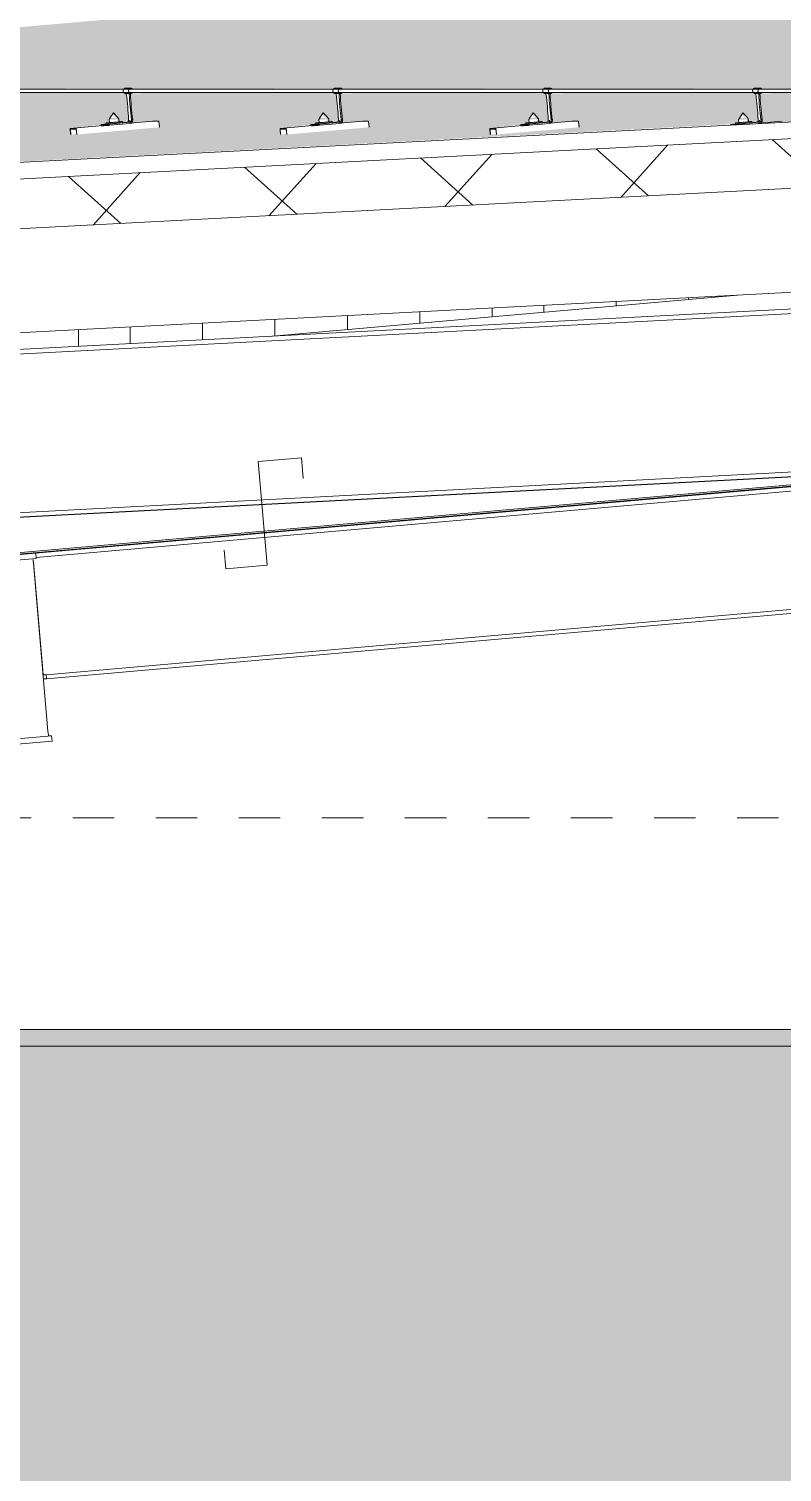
# Model space of a CAD drawing. Header units: metres. Extents: x 4238 to 4687, y -1 to 29.
# Drawn here: x 4470.366 to 4472.18, y 13.665 to 17.14 of the extents above; entities that cross this region are included whole.
import ezdxf

# ---------------------------------------------------------------- set-up
doc = ezdxf.new("R2010")
doc.units = ezdxf.units.M
doc.linetypes.add('AEC_Center', pattern=[0.024, 0.012, -0.004, 0.004, -0.004])
for name, color, linetype, lineweight in [('A-DETL', 90, 'Continuous', 13), ('A-FLOR-LEVL', 51, 'Continuous', 5), ('A-GENM', 13, 'Continuous', 5), ('A-ROOF', 132, 'Continuous', 5), ('A-ROOF-PATT', 132, 'Continuous', 15), ('A-WALL', 113, 'Continuous', 5), ('A-WALL-PATT', 111, 'Continuous', 5), ('Q-SPCQ', 91, 'Continuous', 5), ('S-BEAM', 12, 'Continuous', 5)]:
    doc.layers.add(name, color=color, linetype=linetype, lineweight=lineweight)

# ---------------------------------------------------------------- blocks, each defined once
blk = doc.blocks.new('Mechanical - Condensers - Mechanical - Condensers-1249279-SECTION - GRIDS B1-B2')
at = {"layer": 'A-GENM'}
h = blk.add_hatch(color=256, dxfattribs=at)
h.paths.add_polyline_path([(4441.4489, 14.6903), (4456.7342, 14.6903), (4456.7342, 14.7303), (4441.4489, 14.7302), (4441.4489, 14.7004)])
h.paths.add_polyline_path([(4456.9492, 14.6903), (4457.607, 14.6903), (4457.607, 14.7303), (4456.9492, 14.7295), (4456.9492, 14.6976)])
h.paths.add_polyline_path([(4458.0395, 14.6903), (4458.4797, 14.6903), (4458.4797, 14.7303), (4457.8219, 14.7295), (4457.8219, 14.6903)])
h.paths.add_polyline_path([(4473.8784, 14.6903), (4473.9357, 14.6903), (4473.9318, 14.7243), (4473.9288, 14.7303), (4461.313, 14.7282), (4461.313, 14.6903), (4473.6309, 14.6903)])
h.paths.add_polyline_path([(4458.6947, 14.6903), (4459.3525, 14.6903), (4459.3525, 14.7303), (4458.6947, 14.728), (4458.6947, 14.6973)])
h.paths.add_polyline_path([(4459.5675, 14.6903), (4460.2253, 14.6903), (4460.2253, 14.7303), (4459.5675, 14.7281), (4459.5675, 14.6972)])
h.paths.add_polyline_path([(4461.0093, 14.6903), (4461.098, 14.6903), (4461.098, 14.7303), (4460.4402, 14.7281), (4460.4402, 14.6903), (4460.7618, 14.6903)])
h = blk.add_hatch(color=256, dxfattribs=at)
h.paths.add_polyline_path([(4476.7244, 14.5903), (4477.3737, 14.5903), (4477.3763, 14.6903), (4461.3055, 14.689), (4461.3055, 14.5903), (4476.6007, 14.5903)])
h.paths.add_polyline_path([(4460.5144, 14.5903), (4461.1055, 14.5903), (4461.1055, 14.6903), (4436.7572, 14.6903), (4436.7573, 14.5903), (4460.2669, 14.5903)])
h.paths.add_polyline_path([(4436.1725, 14.5903), (4436.2233, 14.5904), (4436.2233, 14.6903), (4436.1072, 14.6903), (4436.1072, 14.6563), (4436.1467, 14.6162)])
h = blk.add_hatch(color=256, dxfattribs=at)
h.paths.add_polyline_path([(4415.0374, 8.3298), (4436.2222, 9.4404), (4436.2233, 14.5903), (4436.1725, 14.5903), (4436.1725, 11.3453), (4436.1827, 11.3453), (4436.1827, 11.3326), (4436.1725, 11.3326), (4436.1725, 10.904), (4436.1827, 10.904), (4436.1827, 10.8913), (4436.1725, 10.8913), (4436.1725, 10.4392), (4414.9851, 9.3284), (4415.0051, 8.9479)])
h.paths.add_polyline_path([(4436.756, 9.4684), (4437.1721, 9.4902), (4437.1721, 13.5903), (4461.1055, 13.5903), (4461.1055, 14.5903), (4436.7572, 14.5903), (4436.756, 9.584)])
h.paths.add_polyline_path([(4475.487, 13.5903), (4477.3737, 13.5903), (4477.3737, 14.5903), (4461.3055, 14.5903), (4461.3055, 13.5903), (4475.3633, 13.5903)])
for p, q in [((4456.7342, 14.7303), (4441.4489, 14.7303)), ((4461.1057, 14.6903), (4436.7572, 14.6903))]:
    blk.add_line(p, q, dxfattribs=at)
blk = doc.blocks.new('Structural Framing 53 - Structural Framing 1-1640210-SECTION - GRIDS B1-B2')
at = {"layer": 'S-BEAM'}
for p, q in [((4441.4489, 15.592), (4444.6941, 15.8771)), ((4444.7107, 15.8771), (4441.4489, 15.5906)), ((4441.4489, 15.5778), (4444.7118, 15.8644)), ((4444.6941, 15.8771), (4444.71, 15.8771)), ((4444.7049, 15.853), (4444.7401, 15.4488)), ((4444.7107, 15.8771), (4444.7118, 15.8644)), ((4444.749, 15.4374), (4441.4489, 15.1476)), ((4444.7421, 15.4374), (4444.749, 15.4374)), ((4444.749, 15.4374), (4444.7501, 15.4248)), ((4441.4489, 15.1349), (4444.7501, 15.4248))]:
    blk.add_line(p, q, dxfattribs=at)
for centre, start_param, end_param in [((4444.7059, 15.853), 0.777763, 1.563161), ((4444.7059, 15.853), 0.254164, 0.515963), ((4444.7411, 15.4488), 1.563161, 3.133957)]:
    blk.add_ellipse(centre, major_axis=(-0.001, 0.0114), ratio=0.086944, start_param=start_param, end_param=end_param, dxfattribs=at)
blk = doc.blocks.new('Structural Framing 55 - Structural Framing 1-1640232-SECTION - GRIDS B1-B2')
at = {"layer": 'S-BEAM'}
for p, q in [((4455.3412, 16.5161), (4444.7355, 15.5847)), ((4455.3418, 16.5059), (4444.7364, 15.5745)), ((4447.1698, 16.0947), (4444.6956, 15.8774)), ((4444.71, 15.8774), (4447.2055, 16.0965)), ((4447.4946, 16.1117), (4444.7115, 15.8673)), ((4444.71, 15.8774), (4444.6956, 15.8774)), ((4444.7276, 15.5961), (4444.7049, 15.8559)), ((4444.7291, 15.5745), (4444.7364, 15.5745)), ((4444.7355, 15.5847), (4444.7295, 15.5847)), ((4444.7364, 15.5745), (4444.7355, 15.5847))]:
    blk.add_line(p, q, dxfattribs=at)
for centre, start_param, end_param in [((4444.7059, 15.8559), 1.039562, 1.563161), ((4444.7286, 15.5961), 1.563161, 3.133957)]:
    blk.add_ellipse(centre, major_axis=(-0.001, 0.0114), ratio=0.086944, start_param=start_param, end_param=end_param, dxfattribs=at)
blk = doc.blocks.new('Structural Framing 25 - Structural Framing 1-1640794-SECTION - GRIDS B1-B2')
at = {"layer": 'S-BEAM'}
for p, q in [((4440.2169, 16.1343), (4455.3198, 16.9258)), ((4440.2175, 16.1234), (4455.3204, 16.9149)), ((4440.2374, 15.7427), (4455.3403, 16.5342)), ((4440.238, 15.7318), (4455.3409, 16.5233)), ((4440.2431, 15.7317), (4455.3445, 16.5231))]:
    blk.add_line(p, q, dxfattribs=at)
blk = doc.blocks.new('Static Line_Sayfa_Metal Deck_Pan Mount - Up to 15 _ pitch - Max 2 Users-1845874-SECTION - GRIDS B1-B2')
at = {"layer": 'Q-SPCQ'}
for p, q in [((4448.0335, 16.9945), (4442.9117, 16.9946)), ((4444.9386, 16.997), (4444.9275, 16.997)), ((4445.4439, 16.997), (4445.4329, 16.997)), ((4445.9493, 16.997), (4445.9382, 16.997)), ((4446.4546, 16.997), (4446.4435, 16.997)), ((4442.9117, 16.9866), (4447.8809, 16.9865)), ((4444.9286, 16.9841), (4444.9273, 16.9861)), ((4444.9275, 16.984), (4444.9386, 16.984)), ((4444.9288, 16.9829), (4444.9286, 16.9841)), ((4444.9286, 16.9841), (4444.9356, 16.9841)), ((4444.9343, 16.9861), (4444.9356, 16.9841)), ((4444.9356, 16.9841), (4444.9357, 16.9829)), ((4444.9357, 16.9829), (4444.9387, 16.9832)), ((4444.9387, 16.9832), (4444.9386, 16.9844)), ((4445.434, 16.9841), (4445.4326, 16.9861)), ((4445.4329, 16.984), (4445.4439, 16.984)), ((4445.4341, 16.9829), (4445.434, 16.9841)), ((4445.434, 16.9841), (4445.441, 16.9841)), ((4445.4396, 16.9861), (4445.441, 16.9841)), ((4445.441, 16.9841), (4445.4411, 16.9829)), ((4445.4411, 16.9829), (4445.444, 16.9832)), ((4445.444, 16.9832), (4445.4439, 16.9844)), ((4445.9393, 16.9841), (4445.938, 16.986)), ((4445.9382, 16.984), (4445.9493, 16.984)), ((4445.9394, 16.9829), (4445.9393, 16.9841)), ((4445.9393, 16.9841), (4445.9463, 16.9841)), ((4445.9449, 16.986), (4445.9463, 16.9841)), ((4445.9463, 16.9841), (4445.9464, 16.9829)), ((4445.9464, 16.9829), (4445.9494, 16.9832)), ((4445.9494, 16.9832), (4445.9493, 16.9844)), ((4446.4446, 16.9841), (4446.4433, 16.986)), ((4446.4435, 16.984), (4446.4546, 16.984)), ((4446.4447, 16.9829), (4446.4446, 16.9841)), ((4446.4446, 16.9841), (4446.4516, 16.9841)), ((4446.4503, 16.986), (4446.4516, 16.9841)), ((4446.4516, 16.9841), (4446.4517, 16.9829)), ((4446.4517, 16.9829), (4446.4547, 16.9832)), ((4446.4547, 16.9832), (4446.4546, 16.9844)), ((4444.8873, 16.9212), (4444.8877, 16.922)), ((4444.8888, 16.9228), (4444.8877, 16.922)), ((4444.8892, 16.9235), (4444.8888, 16.9228)), ((4444.8891, 16.9245), (4444.8977, 16.9377)), ((4444.8891, 16.9245), (4444.8892, 16.9235)), ((4444.9084, 16.9262), (4444.8977, 16.9377)), ((4444.9085, 16.9252), (4444.9084, 16.9262)), ((4444.9085, 16.9252), (4444.909, 16.9245)), ((4444.9103, 16.9239), (4444.909, 16.9245)), ((4444.9107, 16.9232), (4444.9103, 16.9239)), ((4444.9114, 16.9159), (4444.9107, 16.9232)), ((4444.9441, 16.9214), (4444.9411, 16.9212)), ((4444.9443, 16.9194), (4444.9441, 16.9214)), ((4445.3927, 16.9212), (4445.393, 16.922)), ((4445.3942, 16.9228), (4445.393, 16.922)), ((4445.3945, 16.9235), (4445.3942, 16.9228)), ((4445.3944, 16.9245), (4445.403, 16.9377)), ((4445.3944, 16.9245), (4445.3945, 16.9235)), ((4445.4138, 16.9262), (4445.403, 16.9377)), ((4445.4138, 16.9252), (4445.4138, 16.9262)), ((4445.4138, 16.9252), (4445.4143, 16.9245)), ((4445.4156, 16.9239), (4445.4143, 16.9245)), ((4445.4161, 16.9232), (4445.4156, 16.9239)), ((4445.4167, 16.9159), (4445.4161, 16.9232)), ((4445.4494, 16.9214), (4445.4464, 16.9212)), ((4445.4496, 16.9194), (4445.4494, 16.9214)), ((4445.898, 16.9212), (4445.8983, 16.9219)), ((4445.8995, 16.9228), (4445.8983, 16.9219)), ((4445.8999, 16.9235), (4445.8995, 16.9228)), ((4445.8998, 16.9245), (4445.9083, 16.9377)), ((4445.8998, 16.9245), (4445.8999, 16.9235)), ((4445.9191, 16.9262), (4445.9083, 16.9377)), ((4445.9192, 16.9252), (4445.9191, 16.9262)), ((4445.9192, 16.9252), (4445.9197, 16.9245)), ((4445.9209, 16.9239), (4445.9197, 16.9245)), ((4445.9214, 16.9232), (4445.9209, 16.9239)), ((4445.922, 16.9158), (4445.9214, 16.9232)), ((4445.9548, 16.9214), (4445.9518, 16.9212)), ((4445.9549, 16.9194), (4445.9548, 16.9214)), ((4446.4033, 16.9212), (4446.4037, 16.9219)), ((4446.4048, 16.9228), (4446.4037, 16.9219)), ((4446.4052, 16.9235), (4446.4048, 16.9228)), ((4446.4051, 16.9245), (4446.4137, 16.9377)), ((4446.4051, 16.9245), (4446.4052, 16.9235)), ((4446.4244, 16.9262), (4446.4137, 16.9377)), ((4446.4245, 16.9252), (4446.4244, 16.9262)), ((4446.4245, 16.9252), (4446.425, 16.9245)), ((4446.4263, 16.9239), (4446.425, 16.9245)), ((4446.4267, 16.9232), (4446.4263, 16.9239)), ((4446.4274, 16.9158), (4446.4267, 16.9232)), ((4446.4601, 16.9214), (4446.4571, 16.9212)), ((4446.4603, 16.9194), (4446.4601, 16.9214)), ((4444.8887, 16.9085), (4444.7937, 16.9001)), ((4444.8082, 16.9001), (4444.7937, 16.9001)), ((4444.7937, 16.8994), (4444.7946, 16.8852)), ((4444.794, 16.8981), (4444.8082, 16.8981)), ((4444.7948, 16.8852), (4444.794, 16.8974)), ((4444.8099, 16.8852), (4444.8083, 16.8994)), ((4444.8084, 16.8974), (4444.8097, 16.8852)), ((4444.8679, 16.9092), (4444.8682, 16.9062)), ((4444.868, 16.9092), (4444.8723, 16.9092)), ((4444.8682, 16.9062), (4444.8726, 16.9062)), ((4444.8799, 16.9131), (4444.8801, 16.9101)), ((4444.8816, 16.9105), (4444.9307, 16.9149)), ((4444.8888, 16.9082), (4444.8818, 16.9076)), ((4444.8873, 16.9212), (4444.888, 16.9138)), ((4444.9377, 16.9149), (4444.8885, 16.9105)), ((4444.8888, 16.9076), (4444.9379, 16.9119)), ((4444.9197, 16.9136), (4444.9195, 16.9166)), ((4444.9343, 16.9192), (4444.9341, 16.9212)), ((4444.9922, 16.9176), (4444.9378, 16.9128)), ((4444.9411, 16.9212), (4444.9413, 16.9192)), ((4444.9922, 16.9176), (4445.0067, 16.9176)), ((4445.0068, 16.9168), (4445.0084, 16.9026)), ((4445.299, 16.8994), (4445.3, 16.8852)), ((4445.3941, 16.9085), (4445.2991, 16.9001)), ((4445.3135, 16.9001), (4445.2991, 16.9001)), ((4445.3001, 16.8852), (4445.2993, 16.8974)), ((4445.2994, 16.8981), (4445.3136, 16.8981)), ((4445.3152, 16.8852), (4445.3137, 16.8994)), ((4445.3137, 16.8974), (4445.3151, 16.8852)), ((4445.3733, 16.9092), (4445.3735, 16.9062)), ((4445.3733, 16.9092), (4445.3777, 16.9092)), ((4445.3736, 16.9062), (4445.3779, 16.9062)), ((4445.3852, 16.9131), (4445.3855, 16.9101)), ((4445.3869, 16.9105), (4445.436, 16.9148)), ((4445.3941, 16.9082), (4445.3872, 16.9075)), ((4445.3927, 16.9212), (4445.3933, 16.9138)), ((4445.443, 16.9148), (4445.3939, 16.9105)), ((4445.3941, 16.9075), (4445.4433, 16.9119)), ((4445.4251, 16.9136), (4445.4248, 16.9166)), ((4445.4396, 16.9192), (4445.4395, 16.9212)), ((4445.4975, 16.9176), (4445.4432, 16.9128)), ((4445.4464, 16.9212), (4445.4466, 16.9192)), ((4445.4975, 16.9176), (4445.512, 16.9176)), ((4445.5122, 16.9168), (4445.5137, 16.9026)), ((4445.8994, 16.9085), (4445.8044, 16.9001)), ((4445.8189, 16.9001), (4445.8044, 16.9001)), ((4445.8044, 16.8994), (4445.8053, 16.8852)), ((4445.8047, 16.8981), (4445.8189, 16.8981)), ((4445.8055, 16.8852), (4445.8047, 16.8974)), ((4445.8206, 16.8852), (4445.819, 16.8994)), ((4445.819, 16.8974), (4445.8204, 16.8852)), ((4445.8786, 16.9092), (4445.8789, 16.9062)), ((4445.8787, 16.9092), (4445.883, 16.9092)), ((4445.8789, 16.9062), (4445.8833, 16.9062)), ((4445.8905, 16.9131), (4445.8908, 16.9101)), ((4445.8922, 16.9105), (4445.9414, 16.9148)), ((4445.8994, 16.9082), (4445.8925, 16.9075)), ((4445.898, 16.9212), (4445.8986, 16.9138)), ((4445.9483, 16.9148), (4445.8992, 16.9105)), ((4445.8995, 16.9075), (4445.9486, 16.9119)), ((4445.9304, 16.9136), (4445.9301, 16.9166)), ((4445.945, 16.9192), (4445.9448, 16.9212)), ((4446.0029, 16.9176), (4445.9485, 16.9128)), ((4445.9518, 16.9212), (4445.952, 16.9192)), ((4446.0029, 16.9176), (4446.0173, 16.9176)), ((4446.0175, 16.9168), (4446.019, 16.9026)), ((4446.384, 16.9092), (4446.3883, 16.9092)), ((4446.3959, 16.9131), (4446.3961, 16.9101)), ((4446.3976, 16.9105), (4446.4467, 16.9148)), ((4446.4033, 16.9212), (4446.404, 16.9138)), ((4446.4537, 16.9148), (4446.4045, 16.9105)), ((4446.4357, 16.9136), (4446.4355, 16.9165)), ((4446.4503, 16.9192), (4446.4501, 16.9212)), ((4446.4508, 16.9116), (4446.4539, 16.9119)), ((4446.5082, 16.9176), (4446.4538, 16.9128)), ((4446.4571, 16.9212), (4446.4573, 16.9192))]:
    blk.add_line(p, q, dxfattribs=at)
at = {"layer": 'Q-SPCQ', "flags": 128}
for points in [[(4444.927, 16.997), (4444.9267, 16.997), (4444.9265, 16.997), (4444.9262, 16.9969), (4444.9259, 16.9968), (4444.9257, 16.9968), (4444.9254, 16.9967), (4444.9252, 16.9966), (4444.925, 16.9965), (4444.9247, 16.9964), (4444.9245, 16.9963), (4444.9243, 16.9962), (4444.924, 16.996), (4444.9238, 16.9959), (4444.9236, 16.9957), (4444.9234, 16.9956), (4444.9232, 16.9954), (4444.923, 16.9952), (4444.9228, 16.995), (4444.9227, 16.9948), (4444.9225, 16.9946), (4444.9223, 16.9944), (4444.9222, 16.9942), (4444.922, 16.994), (4444.9219, 16.9938), (4444.9218, 16.9936), (4444.9217, 16.9933), (4444.9215, 16.9931), (4444.9215, 16.9928), (4444.9214, 16.9926), (4444.9213, 16.9924), (4444.9212, 16.9921), (4444.9212, 16.9919), (4444.9211, 16.9916), (4444.9211, 16.9913), (4444.9211, 16.9911), (4444.921, 16.9908), (4444.921, 16.9906), (4444.921, 16.9903), (4444.9211, 16.9901), (4444.9211, 16.9898), (4444.9211, 16.9895), (4444.9212, 16.9893), (4444.9212, 16.989), (4444.9213, 16.9888), (4444.9214, 16.9885), (4444.9214, 16.9883), (4444.9215, 16.988), (4444.9216, 16.9878), (4444.9217, 16.9876), (4444.9219, 16.9873), (4444.922, 16.9871), (4444.9221, 16.9869), (4444.9223, 16.9867), (4444.9225, 16.9865), (4444.9226, 16.9863), (4444.9228, 16.9861), (4444.923, 16.9859), (4444.9232, 16.9857), (4444.9234, 16.9856), (4444.9236, 16.9854), (4444.9238, 16.9852), (4444.924, 16.9851), (4444.9242, 16.985), (4444.9244, 16.9848), (4444.9247, 16.9847), (4444.9249, 16.9846), (4444.9252, 16.9845), (4444.9254, 16.9844), (4444.9256, 16.9843), (4444.9259, 16.9843), (4444.9262, 16.9842), (4444.9264, 16.9841), (4444.9267, 16.9841), (4444.9269, 16.9841), (4444.9272, 16.9841), (4444.9275, 16.984), (4444.9275, 16.984)], [(4444.9273, 16.997), (4444.927, 16.997), (4444.927, 16.997)], [(4444.9437, 16.9946), (4444.9435, 16.9948), (4444.9434, 16.995), (4444.9432, 16.9952), (4444.943, 16.9954), (4444.9428, 16.9955), (4444.9426, 16.9957), (4444.9424, 16.9958), (4444.9422, 16.996), (4444.9419, 16.9961), (4444.9417, 16.9963), (4444.9415, 16.9964), (4444.9412, 16.9965), (4444.941, 16.9966), (4444.9408, 16.9967), (4444.9405, 16.9968), (4444.9403, 16.9968), (4444.94, 16.9969), (4444.9397, 16.9969), (4444.9395, 16.997), (4444.9392, 16.997), (4444.939, 16.997), (4444.9387, 16.997), (4444.9386, 16.997)], [(4445.4323, 16.997), (4445.432, 16.997), (4445.4318, 16.9969), (4445.4315, 16.9969), (4445.4313, 16.9968), (4445.431, 16.9968), (4445.4308, 16.9967), (4445.4305, 16.9966), (4445.4303, 16.9965), (4445.43, 16.9964), (4445.4298, 16.9963), (4445.4296, 16.9962), (4445.4294, 16.996), (4445.4291, 16.9959), (4445.4289, 16.9957), (4445.4287, 16.9956), (4445.4285, 16.9954), (4445.4283, 16.9952), (4445.4282, 16.995), (4445.428, 16.9948), (4445.4278, 16.9946), (4445.4277, 16.9944), (4445.4275, 16.9942), (4445.4274, 16.994), (4445.4272, 16.9938), (4445.4271, 16.9935), (4445.427, 16.9933), (4445.4269, 16.9931), (4445.4268, 16.9928), (4445.4267, 16.9926), (4445.4266, 16.9923), (4445.4266, 16.9921), (4445.4265, 16.9918), (4445.4265, 16.9916), (4445.4264, 16.9913), (4445.4264, 16.9911), (4445.4264, 16.9908), (4445.4264, 16.9906), (4445.4264, 16.9903), (4445.4264, 16.99), (4445.4264, 16.9898), (4445.4264, 16.9895), (4445.4265, 16.9893), (4445.4265, 16.989), (4445.4266, 16.9888), (4445.4267, 16.9885), (4445.4268, 16.9883), (4445.4269, 16.988), (4445.427, 16.9878), (4445.4271, 16.9876), (4445.4272, 16.9873), (4445.4273, 16.9871), (4445.4275, 16.9869), (4445.4276, 16.9867), (4445.4278, 16.9865), (4445.428, 16.9863), (4445.4281, 16.9861), (4445.4283, 16.9859), (4445.4285, 16.9857), (4445.4287, 16.9856), (4445.4289, 16.9854), (4445.4291, 16.9852), (4445.4293, 16.9851), (4445.4295, 16.985), (4445.4298, 16.9848), (4445.43, 16.9847), (4445.4302, 16.9846), (4445.4305, 16.9845), (4445.4307, 16.9844), (4445.431, 16.9843), (4445.4312, 16.9843), (4445.4315, 16.9842), (4445.4317, 16.9841), (4445.432, 16.9841), (4445.4323, 16.9841), (4445.4325, 16.9841), (4445.4328, 16.984), (4445.4329, 16.984)], [(4445.4326, 16.997), (4445.4324, 16.997), (4445.4323, 16.997)], [(4445.449, 16.9946), (4445.4489, 16.9948), (4445.4487, 16.995), (4445.4485, 16.9952), (4445.4483, 16.9954), (4445.4481, 16.9955), (4445.4479, 16.9957), (4445.4477, 16.9958), (4445.4475, 16.996), (4445.4473, 16.9961), (4445.447, 16.9963), (4445.4468, 16.9964), (4445.4466, 16.9965), (4445.4463, 16.9966), (4445.4461, 16.9967), (4445.4458, 16.9968), (4445.4456, 16.9968), (4445.4453, 16.9969), (4445.4451, 16.9969), (4445.4448, 16.997), (4445.4446, 16.997), (4445.4443, 16.997), (4445.444, 16.997), (4445.4439, 16.997)], [(4445.9376, 16.997), (4445.9374, 16.997), (4445.9371, 16.9969), (4445.9369, 16.9969), (4445.9366, 16.9968), (4445.9364, 16.9968), (4445.9361, 16.9967), (4445.9359, 16.9966), (4445.9356, 16.9965), (4445.9354, 16.9964), (4445.9351, 16.9963), (4445.9349, 16.9961), (4445.9347, 16.996), (4445.9345, 16.9959), (4445.9343, 16.9957), (4445.9341, 16.9956), (4445.9339, 16.9954), (4445.9337, 16.9952), (4445.9335, 16.995), (4445.9333, 16.9948), (4445.9331, 16.9946), (4445.933, 16.9944), (4445.9328, 16.9942), (4445.9327, 16.994), (4445.9326, 16.9938), (4445.9324, 16.9935), (4445.9323, 16.9933), (4445.9322, 16.9931), (4445.9321, 16.9928), (4445.932, 16.9926), (4445.932, 16.9923), (4445.9319, 16.9921), (4445.9318, 16.9918), (4445.9318, 16.9916), (4445.9317, 16.9913), (4445.9317, 16.9911), (4445.9317, 16.9908), (4445.9317, 16.9906), (4445.9317, 16.9903), (4445.9317, 16.99), (4445.9317, 16.9898), (4445.9318, 16.9895), (4445.9318, 16.9893), (4445.9319, 16.989), (4445.9319, 16.9888), (4445.932, 16.9885), (4445.9321, 16.9883), (4445.9322, 16.988), (4445.9323, 16.9878), (4445.9324, 16.9876), (4445.9325, 16.9873), (4445.9327, 16.9871), (4445.9328, 16.9869), (4445.933, 16.9867), (4445.9331, 16.9865), (4445.9333, 16.9863), (4445.9335, 16.9861), (4445.9336, 16.9859), (4445.9338, 16.9857), (4445.934, 16.9856), (4445.9342, 16.9854), (4445.9344, 16.9852), (4445.9347, 16.9851), (4445.9349, 16.985), (4445.9351, 16.9848), (4445.9353, 16.9847), (4445.9356, 16.9846), (4445.9358, 16.9845), (4445.9361, 16.9844), (4445.9363, 16.9843), (4445.9366, 16.9842), (4445.9368, 16.9842), (4445.9371, 16.9841), (4445.9373, 16.9841), (4445.9376, 16.9841), (4445.9379, 16.984), (4445.9381, 16.984), (4445.9382, 16.984)], [(4445.9379, 16.997), (4445.9377, 16.997), (4445.9376, 16.997)], [(4445.9544, 16.9946), (4445.9542, 16.9948), (4445.954, 16.995), (4445.9538, 16.9952), (4445.9537, 16.9953), (4445.9535, 16.9955), (4445.9533, 16.9957), (4445.953, 16.9958), (4445.9528, 16.996), (4445.9526, 16.9961), (4445.9524, 16.9963), (4445.9522, 16.9964), (4445.9519, 16.9965), (4445.9517, 16.9966), (4445.9514, 16.9967), (4445.9512, 16.9968), (4445.9509, 16.9968), (4445.9507, 16.9969), (4445.9504, 16.9969), (4445.9502, 16.997), (4445.9499, 16.997), (4445.9496, 16.997), (4445.9494, 16.997), (4445.9493, 16.997)], [(4446.443, 16.997), (4446.4427, 16.997), (4446.4425, 16.9969), (4446.4422, 16.9969), (4446.4419, 16.9968), (4446.4417, 16.9968), (4446.4414, 16.9967), (4446.4412, 16.9966), (4446.441, 16.9965), (4446.4407, 16.9964), (4446.4405, 16.9963), (4446.4403, 16.9961), (4446.44, 16.996), (4446.4398, 16.9959), (4446.4396, 16.9957), (4446.4394, 16.9955), (4446.4392, 16.9954), (4446.439, 16.9952), (4446.4388, 16.995), (4446.4386, 16.9948), (4446.4385, 16.9946), (4446.4383, 16.9944), (4446.4382, 16.9942), (4446.438, 16.994), (4446.4379, 16.9938), (4446.4378, 16.9935), (4446.4377, 16.9933), (4446.4375, 16.9931), (4446.4375, 16.9928), (4446.4374, 16.9926), (4446.4373, 16.9923), (4446.4372, 16.9921), (4446.4372, 16.9918), (4446.4371, 16.9916), (4446.4371, 16.9913), (4446.4371, 16.9911), (4446.437, 16.9908), (4446.437, 16.9906), (4446.437, 16.9903), (4446.437, 16.99), (4446.4371, 16.9898), (4446.4371, 16.9895), (4446.4372, 16.9893), (4446.4372, 16.989), (4446.4373, 16.9888), (4446.4374, 16.9885), (4446.4374, 16.9883), (4446.4375, 16.988), (4446.4376, 16.9878), (4446.4377, 16.9876), (4446.4379, 16.9873), (4446.438, 16.9871), (4446.4381, 16.9869), (4446.4383, 16.9867), (4446.4385, 16.9865), (4446.4386, 16.9863), (4446.4388, 16.9861), (4446.439, 16.9859), (4446.4392, 16.9857), (4446.4394, 16.9856), (4446.4396, 16.9854), (4446.4398, 16.9852), (4446.44, 16.9851), (4446.4402, 16.9849), (4446.4404, 16.9848), (4446.4407, 16.9847), (4446.4409, 16.9846), (4446.4412, 16.9845), (4446.4414, 16.9844), (4446.4416, 16.9843), (4446.4419, 16.9842), (4446.4422, 16.9842), (4446.4424, 16.9841), (4446.4427, 16.9841), (4446.4429, 16.9841), (4446.4432, 16.984), (4446.4435, 16.984), (4446.4435, 16.984)], [(4446.4433, 16.997), (4446.443, 16.997), (4446.443, 16.997)], [(4446.4597, 16.9946), (4446.4595, 16.9948), (4446.4594, 16.995), (4446.4592, 16.9952), (4446.459, 16.9953), (4446.4588, 16.9955), (4446.4586, 16.9957), (4446.4584, 16.9958), (4446.4582, 16.996), (4446.4579, 16.9961), (4446.4577, 16.9962), (4446.4575, 16.9964), (4446.4572, 16.9965), (4446.457, 16.9966), (4446.4568, 16.9967), (4446.4565, 16.9968), (4446.4563, 16.9968), (4446.456, 16.9969), (4446.4557, 16.9969), (4446.4555, 16.997), (4446.4552, 16.997), (4446.455, 16.997), (4446.4547, 16.997), (4446.4546, 16.997)], [(4444.9386, 16.984), (4444.9389, 16.9841), (4444.9391, 16.9841), (4444.9392, 16.9841)], [(4444.9392, 16.9841), (4444.9394, 16.9841), (4444.9397, 16.9841), (4444.94, 16.9842), (4444.9402, 16.9842), (4444.9405, 16.9843), (4444.9407, 16.9844), (4444.941, 16.9845), (4444.9412, 16.9846), (4444.9414, 16.9847), (4444.9417, 16.9848), (4444.9419, 16.9849), (4444.9421, 16.9851), (4444.9423, 16.9852), (4444.9426, 16.9854), (4444.9428, 16.9855), (4444.943, 16.9857), (4444.9431, 16.9859), (4444.9433, 16.9861), (4444.9435, 16.9863), (4444.9437, 16.9865), (4444.9438, 16.9867)], [(4445.4439, 16.984), (4445.4442, 16.984), (4445.4445, 16.9841), (4445.4445, 16.9841)], [(4445.4445, 16.9841), (4445.4448, 16.9841), (4445.445, 16.9841), (4445.4453, 16.9842), (4445.4455, 16.9842), (4445.4458, 16.9843), (4445.4461, 16.9844), (4445.4463, 16.9845), (4445.4465, 16.9846), (4445.4468, 16.9847), (4445.447, 16.9848), (4445.4472, 16.9849), (4445.4475, 16.9851), (4445.4477, 16.9852), (4445.4479, 16.9854), (4445.4481, 16.9855), (4445.4483, 16.9857), (4445.4485, 16.9859), (4445.4487, 16.9861), (4445.4488, 16.9863), (4445.449, 16.9865), (4445.4492, 16.9867)], [(4445.9493, 16.984), (4445.9495, 16.984), (4445.9498, 16.9841), (4445.9498, 16.9841)], [(4445.9498, 16.9841), (4445.9501, 16.9841), (4445.9504, 16.9841), (4445.9506, 16.9842), (4445.9509, 16.9842), (4445.9511, 16.9843), (4445.9514, 16.9844), (4445.9516, 16.9845), (4445.9519, 16.9846), (4445.9521, 16.9847), (4445.9523, 16.9848), (4445.9526, 16.9849), (4445.9528, 16.9851), (4445.953, 16.9852), (4445.9532, 16.9854), (4445.9534, 16.9855), (4445.9536, 16.9857), (4445.9538, 16.9859), (4445.954, 16.9861), (4445.9542, 16.9862), (4445.9543, 16.9864), (4445.9545, 16.9867)], [(4446.4546, 16.984), (4446.4549, 16.984), (4446.4551, 16.9841), (4446.4552, 16.9841)], [(4446.4552, 16.9841), (4446.4554, 16.9841), (4446.4557, 16.9841), (4446.456, 16.9842), (4446.4562, 16.9842), (4446.4565, 16.9843), (4446.4567, 16.9844), (4446.457, 16.9845), (4446.4572, 16.9846), (4446.4574, 16.9847), (4446.4577, 16.9848), (4446.4579, 16.9849), (4446.4581, 16.9851), (4446.4583, 16.9852), (4446.4586, 16.9854), (4446.4588, 16.9855), (4446.459, 16.9857), (4446.4591, 16.9859), (4446.4593, 16.9861), (4446.4595, 16.9862), (4446.4597, 16.9864), (4446.4598, 16.9866)]]:
    blk.add_lwpolyline(points, dxfattribs=at)
at = {"layer": 'Q-SPCQ'}
for centre, major_axis, ratio, start_param, end_param in [((4444.9392, 16.9905), (0, 0.00522), 0.996185, 1.193789, 2.040827), ((4444.9392, 16.9905), (0, 0.00522), 0.996185, 0.087274, 1.134471), ((4444.9392, 16.9905), (0, 0.00522), 0.996185, 5.601024, 6.283185), ((4445.4445, 16.9905), (0, 0.00522), 0.996185, 1.182704, 2.040827), ((4445.4445, 16.9905), (0, 0.00522), 0.996185, 0.087274, 1.134471), ((4445.4445, 16.9905), (0, 0.00522), 0.996185, 5.588023, 6.283185), ((4445.9499, 16.9905), (0, 0.00522), 0.996185, 1.171619, 2.040827), ((4445.9499, 16.9905), (0, 0.00522), 0.996185, 0.087274, 1.134471), ((4445.9499, 16.9905), (0, 0.00522), 0.996185, 5.575022, 6.283185), ((4446.4552, 16.9905), (0, 0.00522), 0.996185, 1.160534, 3.228866), ((4446.4552, 16.9905), (0, 0.00522), 0.996185, 0.087274, 1.134471), ((4446.4552, 16.9905), (0, 0.00522), 0.996185, 5.562021, 6.283185), ((4444.926, 16.9521), (-0.0061, 0.0697), 0.086937, 4.245971, 5.163536), ((4444.9392, 16.9905), (0, 0.00522), 0.996185, 2.181669, 3.228866), ((4444.9439, 16.9521), (-0.0061, 0.0697), 0.086937, 1.104378, 2.021944), ((4444.9469, 16.9523), (-0.0061, 0.0697), 0.086937, 1.104378, 2.021944), ((4444.9392, 16.9905), (0, 0.00522), 0.996185, 3.228866, 3.828809), ((4445.4313, 16.9521), (-0.0061, 0.0697), 0.086937, 4.245971, 5.163536), ((4445.4445, 16.9905), (0, 0.00522), 0.996185, 2.181669, 3.228866), ((4445.4492, 16.9521), (-0.0061, 0.0697), 0.086937, 1.104378, 2.021944), ((4445.4522, 16.9523), (-0.0061, 0.0697), 0.086937, 1.104378, 2.021944), ((4445.4445, 16.9905), (0, 0.00522), 0.996185, 3.228866, 3.841078), ((4445.9366, 16.9521), (-0.0061, 0.0697), 0.086937, 4.245971, 5.163536), ((4445.9499, 16.9905), (0, 0.00522), 0.996185, 2.181669, 3.228866), ((4445.9546, 16.9521), (-0.0061, 0.0697), 0.086937, 1.104378, 2.021944), ((4445.9575, 16.9523), (-0.0061, 0.0697), 0.086937, 1.104378, 2.021944), ((4445.9499, 16.9905), (0, 0.00522), 0.996185, 3.228866, 3.853346), ((4446.442, 16.952), (-0.0061, 0.0697), 0.086937, 4.245971, 5.163536), ((4446.4599, 16.952), (-0.0061, 0.0697), 0.086937, 1.104378, 2.021944), ((4446.4629, 16.9523), (-0.0061, 0.0697), 0.086937, 1.104378, 2.021944), ((4446.4552, 16.9905), (0, 0.00522), 0.996185, 3.228866, 3.975739), ((4444.7941, 16.8972), (-0.000087, 0.000996), 0.086937, 0.212137, 1.311001), ((4444.8083, 16.8991), (-0.000087, 0.000996), 0.086937, 4.956913, 6.27555), ((4444.8083, 16.8972), (-0.000087, 0.000996), 0.086937, 4.956913, 6.27555), ((4444.8829, 16.9105), (0.0149, 0.0013), 0.007607, 1.657846, 3.228642), ((4444.8831, 16.9076), (0.0149, 0.0013), 0.007607, 1.657846, 3.228642), ((4444.8872, 16.9105), (0.0149, 0.0013), 0.007607, 3.228642, 4.799439), ((4444.8875, 16.9076), (0.0149, 0.0013), 0.007607, 3.228642, 4.799439), ((4444.8997, 16.9148), (0.0198, 0.0017), 0.007607, 2.238558, 3.228642), ((4444.8999, 16.9118), (0.0198, 0.0017), 0.007607, 0.08705, 3.228642), ((4444.8997, 16.9148), (0.0198, 0.0017), 0.007607, 3.228642, 6.370235), ((4444.8999, 16.9118), (0.0198, 0.0017), 0.007607, 3.228642, 6.370235), ((4444.8997, 16.9148), (0.0117, 0.001), 0.007607, 3.228642, 6.370235), ((4444.8997, 16.9148), (0.0198, 0.0017), 0.007607, 0.08705, 1.087752), ((4444.8997, 16.9148), (0.0117, 0.001), 0.007607, 0.08705, 0.620854), ((4444.9303, 16.9188), (0, 0.004), 0.996185, 3.228866, 4.799663), ((4444.9303, 16.9188), (0, 0.007), 0.996185, 4.014264, 4.799663), ((4444.9373, 16.9188), (0, 0.004), 0.996185, 3.228866, 4.799663), ((4444.9373, 16.9188), (0, 0.007), 0.996185, 3.228866, 4.799663), ((4445.0068, 16.9166), (-0.000087, 0.000996), 0.086937, 4.956913, 6.055777), ((4445.2995, 16.8971), (-0.000087, 0.000996), 0.086937, 0.212137, 1.311001), ((4445.3136, 16.8991), (-0.000087, 0.000996), 0.086937, 4.956913, 6.27555), ((4445.3137, 16.8971), (-0.000087, 0.000996), 0.086937, 4.956913, 6.27555), ((4445.3882, 16.9105), (0.0149, 0.0013), 0.007607, 1.657846, 3.228642), ((4445.3885, 16.9075), (0.0149, 0.0013), 0.007607, 1.657846, 3.228642), ((4445.3926, 16.9105), (0.0149, 0.0013), 0.007607, 3.228642, 4.799439), ((4445.3928, 16.9075), (0.0149, 0.0013), 0.007607, 3.228642, 4.799439), ((4445.405, 16.9148), (0.0198, 0.0017), 0.007607, 2.238558, 3.228642), ((4445.4053, 16.9118), (0.0198, 0.0017), 0.007607, 0.08705, 3.228642), ((4445.405, 16.9148), (0.0198, 0.0017), 0.007607, 3.228642, 6.370235), ((4445.4053, 16.9118), (0.0198, 0.0017), 0.007607, 3.228642, 6.370235), ((4445.405, 16.9148), (0.0117, 0.001), 0.007607, 3.228642, 6.370235), ((4445.405, 16.9148), (0.0198, 0.0017), 0.007607, 0.08705, 1.087752), ((4445.405, 16.9148), (0.0117, 0.001), 0.007607, 0.08705, 0.620854), ((4445.4357, 16.9188), (0, 0.004), 0.996185, 3.228866, 4.799663), ((4445.4357, 16.9188), (0, 0.007), 0.996185, 4.014264, 4.799663), ((4445.4427, 16.9188), (0, 0.004), 0.996185, 3.228866, 4.799663), ((4445.4427, 16.9188), (0, 0.007), 0.996185, 3.228866, 4.799663), ((4445.5121, 16.9166), (-0.000087, 0.000996), 0.086937, 4.956913, 6.055777), ((4445.8048, 16.8971), (-0.000087, 0.000996), 0.086937, 0.212137, 1.311001), ((4445.8189, 16.8991), (-0.000087, 0.000996), 0.086937, 4.956913, 6.27555), ((4445.819, 16.8971), (-0.000087, 0.000996), 0.086937, 4.956913, 6.27555), ((4445.8935, 16.9105), (0.0149, 0.0013), 0.007607, 1.657846, 3.228642), ((4445.8938, 16.9075), (0.0149, 0.0013), 0.007607, 1.657846, 3.228642), ((4445.8979, 16.9105), (0.0149, 0.0013), 0.007607, 3.228642, 4.799439), ((4445.8982, 16.9075), (0.0149, 0.0013), 0.007607, 3.228642, 4.799439), ((4445.9106, 16.9118), (0.0198, 0.0017), 0.007607, 0.08705, 3.228642), ((4445.9103, 16.9148), (0.0198, 0.0017), 0.007607, 2.238558, 3.228642), ((4445.9103, 16.9148), (0.0198, 0.0017), 0.007607, 3.228642, 6.370235), ((4445.9106, 16.9118), (0.0198, 0.0017), 0.007607, 3.228642, 6.370235), ((4445.9103, 16.9148), (0.0117, 0.001), 0.007607, 3.228642, 6.370235), ((4445.9103, 16.9148), (0.0198, 0.0017), 0.007607, 0.08705, 1.087752), ((4445.9103, 16.9148), (0.0117, 0.001), 0.007607, 0.08705, 0.620854), ((4445.941, 16.9188), (0, 0.004), 0.996185, 3.228866, 4.799663), ((4445.941, 16.9188), (0, 0.007), 0.996185, 4.014264, 4.799663), ((4445.948, 16.9188), (0, 0.004), 0.996185, 3.228866, 4.799663), ((4445.948, 16.9188), (0, 0.007), 0.996185, 3.228866, 4.799662), ((4446.0174, 16.9166), (-0.000087, 0.000996), 0.086937, 4.956913, 6.055777), ((4446.3989, 16.9105), (0.0149, 0.0013), 0.007607, 1.657846, 3.228642), ((4446.4032, 16.9105), (0.0149, 0.0013), 0.007607, 3.228642, 4.799439), ((4446.4159, 16.9118), (0.0198, 0.0017), 0.007607, 0.08705, 3.228642), ((4446.4157, 16.9148), (0.0198, 0.0017), 0.007607, 2.238558, 3.228642), ((4446.4157, 16.9148), (0.0198, 0.0017), 0.007607, 3.228642, 6.370235), ((4446.4159, 16.9118), (0.0198, 0.0017), 0.007607, 3.228642, 6.370235), ((4446.4157, 16.9148), (0.0117, 0.001), 0.007607, 3.228642, 3.961068), ((4446.4157, 16.9148), (0.0117, 0.001), 0.007607, 4.01404, 6.370235), ((4446.4157, 16.9148), (0.0198, 0.0017), 0.007607, 0.08705, 1.087752), ((4446.4157, 16.9148), (0.0117, 0.001), 0.007607, 0.08705, 0.620854), ((4446.4463, 16.9188), (0, 0.004), 0.996185, 3.228866, 4.799663), ((4446.4463, 16.9188), (0, 0.007), 0.996185, 4.014264, 4.799663), ((4446.4533, 16.9188), (0, 0.004), 0.996185, 3.228866, 4.799663), ((4446.4533, 16.9188), (0, 0.007), 0.996185, 3.228866, 4.799663)]:
    blk.add_ellipse(centre, major_axis=major_axis, ratio=ratio, start_param=start_param, end_param=end_param, dxfattribs=at)
blk = doc.blocks.new('Roof Gutters3 - Roof Gutters-1885272-SECTION - GRIDS B1-B2')
at = {"layer": 'A-ROOF'}
blk.add_line((4446.4015, 16.4984), (4445.2721, 16.3992), dxfattribs=at)

msp = doc.modelspace()

# ---------------------------------------------------------------- hatches: boundary and pattern name
at = {"layer": 'A-ROOF-PATT', "lineweight": 5}
h = msp.add_hatch(dxfattribs=at)
h.set_pattern_fill('FP_195', color=256, style=0, pattern_type=2)
h.set_pattern_definition([(5.019, (59.9488725, -378.047), (-0.01526891228513, 4.1986855e-06), [])])
h.paths.add_polyline_path([(4459.0508, 15.7602), (4461.5941, 15.7721), (4461.5941, 15.9492), (4461.1774, 15.9274), (4461.1774, 15.9446), (4459.0799, 15.7604), (4459.0768, 15.7625)])
h.paths.add_polyline_path([(4461.173, 16.0112), (4461.1774, 16.0112), (4461.1774, 16.0865), (4461.171, 16.0863), (4461.0009, 16.0945), (4460.9938, 16.0965), (4460.8093, 16.254), (4460.8088, 16.2585), (4460.8122, 16.2632), (4460.834, 16.2661), (4461.1774, 16.2842), (4461.1779, 16.338), (4472.0915, 16.9119), (4472.1801, 16.9176), (4472.1695, 16.9154), (4472.1949, 16.9154), (4472.6264, 16.938), (4472.6206, 16.9844), (4472.6154, 16.9865), (4472.1257, 16.9847), (4472.1235, 16.9841), (4472.1257, 16.9831), (4472.1266, 16.9829), (4472.1292, 16.9192), (4472.1222, 16.9192), (4472.1165, 16.9841), (4472.1133, 16.9853), (4472.1101, 16.9865), (4471.6203, 16.9847), (4471.6182, 16.9841), (4471.6203, 16.9831), (4471.6213, 16.9829), (4471.6238, 16.9192), (4471.6168, 16.9192), (4471.6112, 16.9841), (4471.6079, 16.9853), (4471.6048, 16.9866), (4471.115, 16.9847), (4471.1129, 16.9832), (4471.115, 16.9831), (4471.1159, 16.9829), (4471.1185, 16.9192), (4471.1115, 16.9192), (4471.1059, 16.9841), (4471.1026, 16.9853), (4471.0994, 16.9866), (4470.6097, 16.9847), (4470.6075, 16.9841), (4470.6097, 16.9831), (4470.6106, 16.9829), (4470.6132, 16.9192), (4470.6062, 16.9192), (4470.6005, 16.9841), (4470.5973, 16.9853), (4470.5941, 16.9866), (4470.1043, 16.9847), (4470.1022, 16.9832), (4470.1043, 16.9831), (4470.1053, 16.9829), (4470.1078, 16.9192), (4470.1008, 16.9192), (4470.0952, 16.9841), (4470.0919, 16.9853), (4470.0888, 16.9866), (4469.599, 16.9847), (4469.5968, 16.9841), (4469.599, 16.9831), (4469.5999, 16.9829), (4469.6025, 16.9192), (4469.5955, 16.9192), (4469.5899, 16.9841), (4469.5866, 16.9854), (4469.5834, 16.9866), (4469.0937, 16.9847), (4469.0915, 16.9841), (4469.0937, 16.9831), (4469.0946, 16.983), (4469.0972, 16.9192), (4469.0902, 16.9192), (4469.0845, 16.9841), (4469.0813, 16.9854), (4469.0781, 16.9866), (4468.5883, 16.9847), (4468.5862, 16.9832), (4468.5883, 16.9831), (4468.5893, 16.983), (4468.5918, 16.9192), (4468.5848, 16.9192), (4468.5792, 16.9841), (4468.5759, 16.9854), (4468.5722, 16.988), (4468.0904, 16.9457), (4468.0925, 16.9215), (4468.0762, 16.9211), (4468.0753, 16.9444), (4457.4534, 16.0112), (4461.0032, 16.0112)])
h.paths.add_polyline_path([(4472.4311, 16.4772), (4472.4413, 16.4777), (4472.5747, 16.4898)])
h.paths.add_polyline_path([(4471.4924, 16.8852), (4471.4909, 16.8864), (4471.4773, 16.8852), (4471.4766, 16.9002), (4471.5549, 16.9092), (4471.5711, 16.9111), (4471.6202, 16.9148), (4471.6205, 16.9128), (4471.6894, 16.9168), (4471.6892, 16.9025), (4471.5848, 16.8933)])
h.paths.add_polyline_path([(4470.9871, 16.8852), (4470.9855, 16.8864), (4470.972, 16.8852), (4470.9712, 16.9002), (4471.0496, 16.9092), (4471.0657, 16.9111), (4471.1149, 16.9148), (4471.1151, 16.9128), (4471.184, 16.9168), (4471.1839, 16.9025), (4471.0898, 16.8942)])
h.paths.add_polyline_path([(4470.4818, 16.8852), (4470.4802, 16.8864), (4470.4667, 16.8852), (4470.4659, 16.9002), (4470.5442, 16.9092), (4470.5604, 16.9111), (4470.6095, 16.9148), (4470.6098, 16.9128), (4470.6787, 16.9168), (4470.6785, 16.9025), (4470.5949, 16.8951)])
h.paths.add_polyline_path([(4469.9764, 16.8852), (4469.9749, 16.8864), (4469.9613, 16.8852), (4469.9606, 16.9002), (4470.0389, 16.9092), (4470.0551, 16.9111), (4470.1042, 16.9148), (4470.1045, 16.9128), (4470.1734, 16.9168), (4470.1732, 16.9025), (4470.0999, 16.896)])
h.paths.add_polyline_path([(4469.4711, 16.8852), (4469.4695, 16.8864), (4469.456, 16.8852), (4469.4552, 16.9002), (4469.5336, 16.9092), (4469.5497, 16.9111), (4469.5989, 16.9148), (4469.5991, 16.9128), (4469.668, 16.9168), (4469.6679, 16.9025), (4469.6049, 16.897)])
h.paths.add_polyline_path([(4468.9658, 16.8852), (4468.9642, 16.8864), (4468.9507, 16.8852), (4468.9499, 16.9002), (4469.0282, 16.9092), (4469.0444, 16.9111), (4469.0935, 16.9148), (4469.0938, 16.9128), (4469.1627, 16.9168), (4469.1625, 16.9025), (4469.11, 16.8979)])
h.paths.add_polyline_path([(4468.4604, 16.8852), (4468.4589, 16.8864), (4468.4453, 16.8852), (4468.4446, 16.9002), (4468.5229, 16.9092), (4468.5391, 16.9111), (4468.5882, 16.9148), (4468.5885, 16.9128), (4468.6574, 16.9168), (4468.6572, 16.9025), (4468.5796, 16.8957)])
h.paths.add_polyline_path([(4468.0056, 16.8882), (4467.9574, 16.8882), (4467.9618, 16.9047), (4468.0226, 16.9101), (4468.0223, 16.9133), (4468.0328, 16.9133), (4468.0332, 16.911), (4468.12, 16.9174), (4468.1536, 16.9174), (4468.1608, 16.9018), (4468.1518, 16.9016), (4468.1093, 16.9019), (4468.1036, 16.91), (4468.0122, 16.9016), (4468.0087, 16.8885)])
h.paths.add_polyline_path([(4468.0275, 16.9133), (4468.0462, 16.9174), (4468.0472, 16.9269), (4468.0636, 16.9278), (4468.0659, 16.9281), (4468.0688, 16.9281), (4468.0698, 16.9175), (4468.028, 16.9134)])
h.paths.add_polyline_path([(4472.0759, 16.9138), (4472.0752, 16.9212), (4472.096, 16.9215), (4472.0945, 16.9154), (4472.0764, 16.9138)])
h.paths.add_polyline_path([(4471.5706, 16.9138), (4471.5699, 16.9212), (4471.5906, 16.9222), (4471.5891, 16.9154), (4471.5711, 16.9138)])
h.paths.add_polyline_path([(4471.0652, 16.9138), (4471.0646, 16.9212), (4471.0853, 16.9215), (4471.0838, 16.9154), (4471.0657, 16.9138)])
h.paths.add_polyline_path([(4470.5599, 16.9138), (4470.5592, 16.9212), (4470.58, 16.9215), (4470.5785, 16.9154), (4470.5604, 16.9138)])
h.paths.add_polyline_path([(4470.0546, 16.9138), (4470.0539, 16.9212), (4470.0747, 16.9215), (4470.0731, 16.9154), (4470.0551, 16.9139)])
h.paths.add_polyline_path([(4469.5492, 16.9138), (4469.5486, 16.9212), (4469.5693, 16.9215), (4469.5678, 16.9154), (4469.5497, 16.9139)])
h.paths.add_polyline_path([(4469.0439, 16.9138), (4469.0432, 16.9212), (4469.064, 16.9215), (4469.0625, 16.9154), (4469.0444, 16.9139)])
h.paths.add_polyline_path([(4468.5386, 16.9138), (4468.5379, 16.9212), (4468.5587, 16.9215), (4468.5571, 16.9154), (4468.5391, 16.9139)])
h.paths.add_polyline_path([(4472.077, 16.9245), (4472.0806, 16.9304), (4472.0841, 16.933), (4472.0886, 16.9282), (4472.0933, 16.9278), (4472.0922, 16.9258), (4472.078, 16.9246)])
h.paths.add_polyline_path([(4471.5717, 16.9245), (4471.5753, 16.9304), (4471.5787, 16.933), (4471.5848, 16.9286), (4471.588, 16.9278), (4471.5848, 16.9256), (4471.5727, 16.9246)])
h.paths.add_polyline_path([(4471.0663, 16.9245), (4471.0699, 16.9304), (4471.0734, 16.933), (4471.0779, 16.9282), (4471.0826, 16.9278), (4471.0815, 16.9258), (4471.0673, 16.9246)])
h.paths.add_polyline_path([(4470.561, 16.9245), (4470.5646, 16.9304), (4470.5681, 16.933), (4470.5726, 16.9282), (4470.5773, 16.9278), (4470.5762, 16.9258), (4470.562, 16.9246)])
h.paths.add_polyline_path([(4470.0557, 16.9245), (4470.0593, 16.9304), (4470.0627, 16.933), (4470.0672, 16.9282), (4470.072, 16.9278), (4470.0708, 16.9258), (4470.0567, 16.9246)])
h.paths.add_polyline_path([(4469.5503, 16.9245), (4469.5539, 16.9304), (4469.5574, 16.933), (4469.5619, 16.9282), (4469.5666, 16.9278), (4469.5655, 16.9258), (4469.5513, 16.9246)])
h.paths.add_polyline_path([(4469.045, 16.9245), (4469.0486, 16.9305), (4469.0521, 16.933), (4469.0566, 16.9282), (4469.0613, 16.9278), (4469.0602, 16.9258), (4469.046, 16.9246)])
h.paths.add_polyline_path([(4468.5397, 16.9245), (4468.5433, 16.9305), (4468.5468, 16.933), (4468.5512, 16.9282), (4468.556, 16.9278), (4468.5548, 16.9258), (4468.5407, 16.9246)])
h.paths.add_polyline_path([(4468.0496, 16.9288), (4468.0472, 16.929), (4468.0444, 16.9288), (4468.0496, 16.9348), (4468.0588, 16.9366), (4468.0659, 16.9353), (4468.0688, 16.9305), (4468.0524, 16.929)])
h.paths.add_polyline_path([(4472.6353, 16.9384), (4473.1294, 16.9643), (4473.126, 16.9844), (4473.1208, 16.9865), (4472.631, 16.9847), (4472.6288, 16.9841), (4472.631, 16.9831), (4472.6319, 16.9829), (4472.6345, 16.947)])
h.paths.add_polyline_path([(4473.1383, 16.9648), (4473.553, 16.9865), (4473.1363, 16.9847), (4473.1342, 16.9832), (4473.1363, 16.9831), (4473.1373, 16.9829), (4473.1381, 16.9679)])
h.paths.add_polyline_path([(4473.7051, 16.9945), (4477.2567, 17.1806), (4477.2563, 17.1955), (4477.3408, 17.2012), (4477.3429, 17.2032), (4477.343, 17.2053), (4477.3436, 17.2137), (4477.3583, 17.2147), (4477.3581, 17.2176), (4477.3494, 17.2179), (4477.3466, 17.2211), (4477.3523, 17.2251), (4477.3584, 17.2222), (4477.3604, 17.226), (4477.3685, 17.2278), (4477.3755, 17.224), (4477.3768, 17.2218), (4477.3769, 17.2195), (4477.3775, 17.208), (4477.3904, 17.2064), (4477.3928, 17.2039), (4477.4559, 17.2053), (4477.4586, 17.1912), (4481.2774, 17.3914), (4481.2774, 17.4571), (4485.5213, 17.6795), (4485.9346, 17.7158), (4476.8454, 17.7146), (4468.6464, 16.9945), (4469.0824, 16.9967), (4469.0829, 16.997), (4469.0946, 16.9958), (4469.0993, 16.9945), (4469.5877, 16.9967), (4469.5882, 16.997), (4469.5999, 16.9958), (4469.6049, 16.9945), (4470.0931, 16.9967), (4470.0935, 16.997), (4470.1053, 16.9957), (4470.11, 16.9945), (4470.5984, 16.9967), (4470.5989, 16.997), (4470.6106, 16.9957), (4470.6153, 16.9945), (4471.1037, 16.9967), (4471.1042, 16.997), (4471.1159, 16.9957), (4471.1207, 16.9945), (4471.6091, 16.9967), (4471.6095, 16.997), (4471.6213, 16.9957), (4471.626, 16.9945), (4472.1144, 16.9967), (4472.1149, 16.997), (4472.1266, 16.9957), (4472.1313, 16.9945), (4472.6197, 16.9967), (4472.6202, 16.997), (4472.6319, 16.9957), (4472.6367, 16.9945), (4473.1251, 16.9967), (4473.1255, 16.997), (4473.1373, 16.9957), (4473.142, 16.9945), (4473.6304, 16.9967), (4473.6309, 16.997), (4473.6426, 16.9957), (4473.6473, 16.9945), (4473.6884, 16.9945)])
h.paths.add_polyline_path([(4477.3927, 17.2118), (4477.3905, 17.2847), (4477.3924, 17.2847), (4477.3952, 17.2821), (4477.3946, 17.2775), (4477.3968, 17.212), (4477.393, 17.2118)])
h.paths.add_polyline_path([(4477.3918, 17.2781), (4477.3919, 17.2801), (4477.3918, 17.2782)])
h = msp.add_hatch(dxfattribs=at)
h.set_pattern_fill('FP_131', color=256, angle=225, style=0, pattern_type=2)
h.set_pattern_definition([(48, (4488.92493, 10.6554), (-0.2229434, 0.2007392), []), (138, (4488.92493, 10.6554), (-0.2007392, -0.2229434), [])])
h.paths.add_polyline_path([(4461.1774, 16.1777), (4481.5774, 17.2469), (4481.5774, 17.367), (4461.1774, 16.2979)])
at = {"layer": 'A-WALL-PATT'}
h = msp.add_hatch(dxfattribs=at)
h.set_pattern_fill('FP_192', color=256, style=0, pattern_type=2)
h.set_pattern_definition([(90, (4470.60987, 7.64), (-0.17433, 1e-17), [])])
h.paths.add_polyline_path([(4470.6097, 16.3817), (4470.9435, 16.3992), (4471.6059, 16.4574), (4471.6059, 16.4739), (4470.6097, 16.4217)])
h = msp.add_hatch(dxfattribs=at)
h.set_pattern_fill('FP_193', color=256, style=0, pattern_type=2)
h.set_pattern_definition([(90, (4471.60587, 7.64), (-0.17433, 1e-17), [])])
h.paths.add_polyline_path([(4471.6059, 16.4574), (4472.0729, 16.4984), (4471.6059, 16.4739)])
h = msp.add_hatch(dxfattribs=at)
h.set_pattern_fill('FP_191', color=256, style=0, pattern_type=2)
h.set_pattern_definition([(90, (4469.61387, 7.64), (-0.17433, 1e-17), [])])
h.paths.add_polyline_path([(4469.6135, 16.3295), (4470.6097, 16.3817), (4470.6097, 16.4217), (4469.6135, 16.3695)])

# ---------------------------------------------------------------- linework, layer by layer
at = {"layer": 'A-DETL'}
for p, q in [((4471.0225, 16.107), (4470.9179, 16.0978)), ((4470.9179, 16.0978), (4470.9396, 15.8488)), ((4471.0225, 16.107), (4471.0268, 16.0571)), ((4470.84, 15.84), (4470.8361, 15.8849)), ((4470.9396, 15.8488), (4470.84, 15.84))]:
    msp.add_line(p, q, dxfattribs=at)
at = {"layer": 'A-FLOR-LEVL', "linetype": 'AEC_Center'}
msp.add_line((4392.6715, 15.24), (4531.942, 15.24), dxfattribs=at)
at = {"layer": 'A-ROOF'}
for p, q in [((4461.1774, 16.1777), (4481.5774, 17.2469)), ((4472.7357, 16.0891), (4467.1208, 15.596))]:
    msp.add_line(p, q, dxfattribs=at)
at = {"layer": 'A-ROOF', "lineweight": 15}
for p, q in [((4477.2913, 17.1825), (4461.1774, 16.338)), ((4477.2382, 17.1396), (4461.1774, 16.2979)), ((4461.1774, 15.9274), (4481.5774, 16.9965))]:
    msp.add_line(p, q, dxfattribs=at)
at = {"layer": 'A-WALL'}
for p, q in [((4471.6059, 16.4574), (4471.6059, 16.4739)), ((4470.6097, 16.3817), (4470.6097, 16.4217))]:
    msp.add_line(p, q, dxfattribs=at)

# ---------------------------------------------------------------- block references
at = {"layer": 'A-GENM'}
msp.add_blockref('Mechanical - Condensers - Mechanical - Condensers-1249279-SECTION - GRIDS B1-B2', (25.6719, 0), dxfattribs=at)
at = {"layer": 'A-ROOF'}
msp.add_blockref('Roof Gutters3 - Roof Gutters-1885272-SECTION - GRIDS B1-B2', (25.6719, 0), dxfattribs=at)
at = {"layer": 'Q-SPCQ'}
msp.add_blockref('Static Line_Sayfa_Metal Deck_Pan Mount - Up to 15 _ pitch - Max 2 Users-1845874-SECTION - GRIDS B1-B2', (25.6719, 0), dxfattribs=at)
at = {"layer": 'S-BEAM'}
for name in ['Structural Framing 25 - Structural Framing 1-1640794-SECTION - GRIDS B1-B2', 'Structural Framing 55 - Structural Framing 1-1640232-SECTION - GRIDS B1-B2', 'Structural Framing 53 - Structural Framing 1-1640210-SECTION - GRIDS B1-B2']:
    msp.add_blockref(name, (25.6719, 0), dxfattribs=at)

doc.saveas('drawing.dxf')
